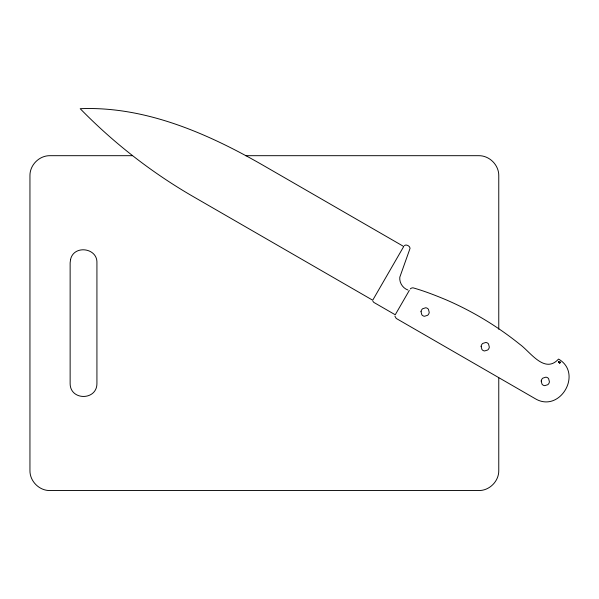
<?xml version="1.0" encoding="UTF-8"?>
<svg xmlns="http://www.w3.org/2000/svg" width="599" height="599" viewBox="0 0 599 599"><rect width="100%" height="100%" fill="white"/><g stroke="black" fill="none" stroke-linecap="round" stroke-linejoin="round"><path stroke-width="0.9" d="M409.312 290.418L395.243 314.774L373.783 302.383L372.848 301.162M558.815 361.624L558.508 361.931L559.84 363.256L558.874 362.537L560.709 362.238L558.815 361.624L558.949 362.477L560.29 362.724M410.27 288.935C411.011 288.201 412.045 287.797 413.085 287.842C424.339 291.017 435.263 295.3 446.053 299.792C472.514 311.225 497.395 326.253 519.842 344.335C530.152 351.665 544.603 374.382 558.538 359.071C583.164 373.214 560.117 413.138 535.558 398.882L396.224 318.436L394.883 316.115M404.385 245.5C406.669 243.666 411.76 247.102 409.536 249.843L399.803 277.195C399.219 282.653 402.708 288.171 407.889 289.991M132.401 155.688L50.039 155.688C39.302 155.463 29.725 165.039 29.95 175.777L29.95 470.462C29.725 481.199 39.302 490.783 50.039 490.551L478.668 490.551C489.413 490.783 498.989 481.199 498.765 470.462L498.765 377.849M245.642 155.688L478.668 155.688C489.413 155.463 498.989 165.039 498.765 175.777L498.765 329.203M421.015 311.622L421.801 314.745A3.871 3.871 0 0 0 424.534 316.265L427.604 315.299A4.56 4.56 0 0 0 429.221 312.408L428.435 309.294A3.871 3.871 0 0 0 425.702 307.774L422.632 308.74A4.56 4.56 0 0 0 421.015 311.622M481.109 346.319L481.903 349.442A3.871 3.871 0 0 0 484.628 350.962L487.698 349.996A4.56 4.56 0 0 0 489.316 347.106L488.529 343.991A3.871 3.871 0 0 0 485.796 342.471L482.727 343.437A4.56 4.56 0 0 0 481.109 346.319M541.211 381.016L541.998 384.139A3.871 3.871 0 0 0 544.723 385.659L547.8 384.693A4.56 4.56 0 0 0 549.418 381.803L548.624 378.688A3.871 3.871 0 0 0 545.899 377.168L542.829 378.134A4.56 4.56 0 0 0 541.211 381.016M70.592 259.382L70.135 262.849L70.135 383.397C69.956 400.791 97.098 400.791 96.926 383.397L96.926 262.849C97.6 247.769 73.842 244.639 70.592 259.382M403.726 246.503L372.713 300.219L193.335 196.659C151.832 172.707 113.66 142.996 80.199 108.696C144.891 106.03 207.232 133.278 262.19 164.77L403.733 246.496"/></g></svg>
